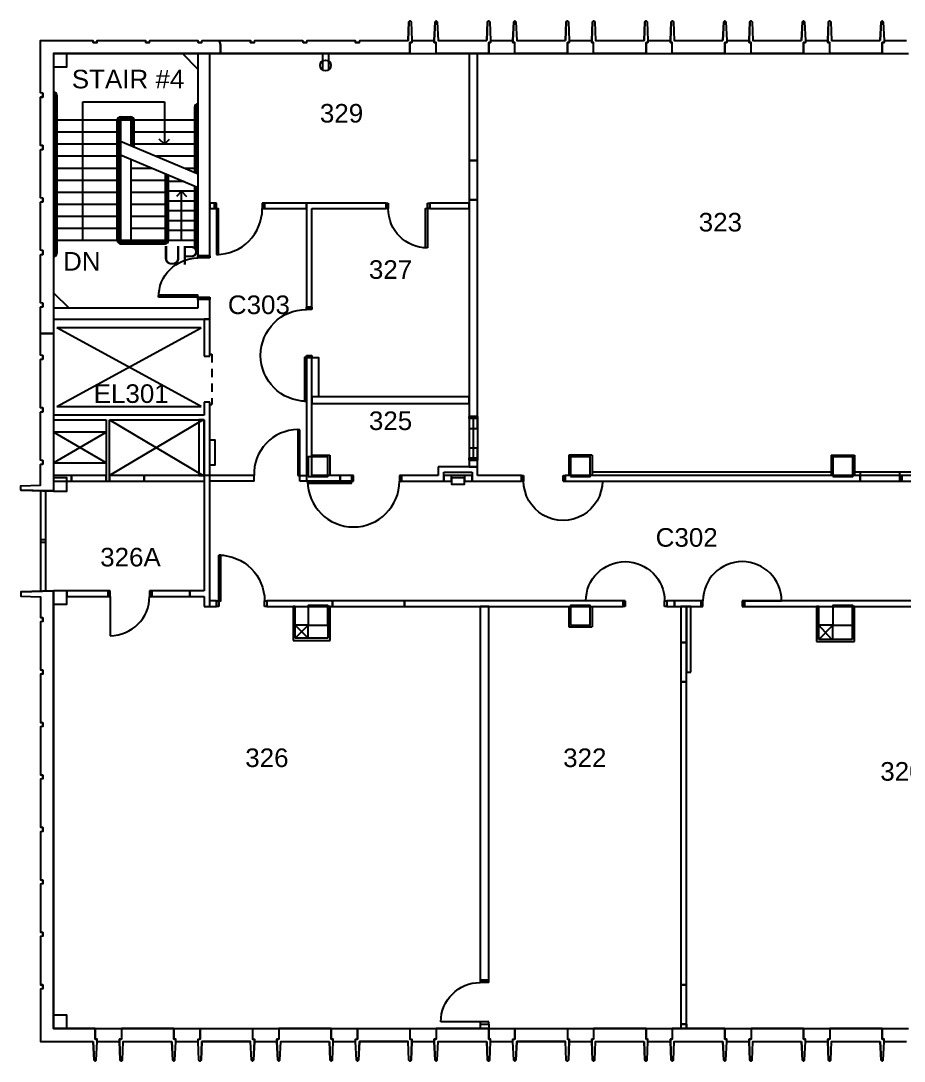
# Model space of a CAD drawing. Header units: inches. Extents: x 284 to 2008, y 299 to 1857.
# Drawn here: x 284 to 1092, y 299 to 1251 of the extents above; entities that cross this region are included whole.
import ezdxf

# ---------------------------------------------------------------- set-up
doc = ezdxf.new("R2010")
doc.units = ezdxf.units.IN
doc.header["$MEASUREMENT"] = 0
doc.linetypes.add('DASHED2', pattern=[13.44, 7.68, -5.76])
for name, color, linetype in [('A-DOOR', 4, 'Continuous'), ('A-FEC', 7, 'Continuous'), ('A-FLOR-HRAL', 4, 'Continuous'), ('A-FLOR-STRS', 4, 'Continuous'), ('A-PFLR-NOTE', 3, 'Continuous'), ('A-ROOF-OTLN', 6, 'Continuous'), ('A-WALL', 5, 'Continuous'), ('A-WDO', 7, 'Continuous'), ('S-COLS', 6, 'Continuous')]:
    doc.layers.add(name, color=color, linetype=linetype)
doc.styles.get("Standard").update_dxf_attribs({"font": 'arial.ttf'})

# ---------------------------------------------------------------- blocks, each defined once
blk = doc.blocks.new('D1 Metal_36')
at = {"color": 0, "linetype": 'ByBlock'}
for p, q in [((18, 0), (18, 36)), ((-18, 0), (-20, 0)), ((-20, 0), (-20, -5)), ((-18, -5), (-18, 0)), ((20, 0), (18, 0)), ((18, 0), (18, -5)), ((20, -5), (20, 0)), ((-20, -5), (-18, -5)), ((18, -5), (20, -5))]:
    blk.add_line(p, q, dxfattribs=at)
blk.add_arc((18, 0), 36, 90, 180, dxfattribs=at)
blk = doc.blocks.new('D1 Metal_99')
at = {"color": 0, "linetype": 'ByBlock'}
for p, q in [((18, 0), (18, 36)), ((-18, 0), (-20, 0)), ((-20, 0), (-20, -5)), ((-18, -5), (-18, 0)), ((20, 0), (18, 0)), ((18, 0), (18, -5)), ((20, -5), (20, 0)), ((-20, -5), (-18, -5)), ((18, -5), (20, -5))]:
    blk.add_line(p, q, dxfattribs=at)
blk.add_arc((18, 0), 36, 90, 180, dxfattribs=at)
blk = doc.blocks.new('D1 Metal_186')
at = {"color": 0, "linetype": 'Continuous'}
for p, q in [((-21, 0), (-23, 0)), ((-23, 0), (-23, -5)), ((-21, -5), (-21, 0)), ((23, 0), (21, 0)), ((21, 0), (21, -5)), ((21, 0), (63, 0)), ((23, -5), (23, 0)), ((-23, -5), (-21, -5)), ((21, -5), (23, -5))]:
    blk.add_line(p, q, dxfattribs=at)
blk.add_arc((21, 0), 42, 0, 180, dxfattribs=at)
blk = doc.blocks.new('D1 Metal_195')
at = {"color": 0, "linetype": 'Continuous'}
for p, q in [((-18, 0), (-20, 0)), ((-20, 0), (-20, -5)), ((-18, -5), (-18, 0)), ((20, 0), (18, 0)), ((18, 0), (18, -5)), ((18, 0), (54, 0)), ((20, -5), (20, 0)), ((-20, -5), (-18, -5)), ((18, -5), (20, -5))]:
    blk.add_line(p, q, dxfattribs=at)
blk.add_arc((18, 0), 36, 0, 180, dxfattribs=at)
blk = doc.blocks.new('W Ribbon_6')
at = {"color": 0, "linetype": 'Continuous'}
for p, q in [((-20, 0), (20, 0)), ((-18, 0), (-20, 0)), ((-20, 0), (-20, -7.75)), ((-18, -7.75), (-18, 0)), ((18, 0), (18, -7.75)), ((20, 0), (18, 0)), ((20, -7.75), (20, 0)), ((-20, -7.75), (20, -7.75)), ((-20, -7.75), (-18, -7.75)), ((18, -3.875), (-18, -3.875)), ((18, -7.75), (20, -7.75))]:
    blk.add_line(p, q, dxfattribs=at)
blk = doc.blocks.new('D1 Metal_184')
at = {"color": 0, "linetype": 'Continuous'}
for p, q in [((21, 0), (21, 42)), ((-21, 0), (-23, 0)), ((-23, 0), (-23, -5)), ((-21, -5), (-21, 0)), ((23, 0), (21, 0)), ((21, 0), (21, -5)), ((23, -5), (23, 0)), ((-23, -5), (-21, -5)), ((21, -5), (23, -5))]:
    blk.add_line(p, q, dxfattribs=at)
blk.add_arc((21, 0), 42, 90, 180, dxfattribs=at)
blk = doc.blocks.new('D1 Metal_38')
at = {"color": 0, "linetype": 'Continuous'}
for p, q in [((18, 0), (18, 36)), ((-18, 0), (-20, 0)), ((-20, 0), (-20, -5)), ((-18, -5), (-18, 0)), ((20, 0), (18, 0)), ((18, 0), (18, -5)), ((20, -5), (20, 0)), ((-20, -5), (-18, -5)), ((18, -5), (20, -5))]:
    blk.add_line(p, q, dxfattribs=at)
blk.add_arc((18, 0), 36, 90, 180, dxfattribs=at)
blk = doc.blocks.new('D1 Metal_194')
at = {"color": 0, "linetype": 'Continuous'}
for p, q in [((-18, 0), (-20, 0)), ((-20, 0), (-20, -5)), ((-18, -5), (-18, 0)), ((20, 0), (18, 0)), ((18, 0), (18, -5)), ((18, 0), (54, 0)), ((20, -5), (20, 0)), ((-20, -5), (-18, -5)), ((18, -5), (20, -5))]:
    blk.add_line(p, q, dxfattribs=at)
blk.add_arc((18, 0), 36, 0, 180, dxfattribs=at)
blk = doc.blocks.new('D1 Metal_89')
at = {"color": 0, "linetype": 'Continuous'}
for p, q in [((-21, 0), (-23, 0)), ((-23, 0), (-23, -5)), ((-21, -5), (-21, 0)), ((23, 0), (21, 0)), ((21, 0), (21, -5)), ((21, 0), (63, 0)), ((23, -5), (23, 0)), ((-23, -5), (-21, -5)), ((21, -5), (23, -5))]:
    blk.add_line(p, q, dxfattribs=at)
blk.add_arc((21, 0), 42, 0, 180, dxfattribs=at)
blk = doc.blocks.new('D1 Metal_221')
at = {"color": 0, "linetype": 'ByBlock'}
blk.add_line((18, 0), (18, 36), dxfattribs=at)
blk.add_arc((18, 0), 36, 90, 180, dxfattribs=at)
blk = doc.blocks.new('D1 Metal_109')
at = {"color": 0, "linetype": 'ByBlock'}
for p, q in [((18, 0), (18, 36)), ((-18, 0), (-20, 0)), ((-20, 0), (-20, -10.875)), ((-18, -10.875), (-18, 0)), ((20, 0), (18, 0)), ((18, 0), (18, -10.875)), ((20, -10.875), (20, 0)), ((-20, -10.875), (-18, -10.875)), ((18, -10.875), (20, -10.875))]:
    blk.add_line(p, q, dxfattribs=at)
blk.add_arc((18, 0), 36, 90, 180, dxfattribs=at)
blk = doc.blocks.new('D1 Metal_32')
at = {"color": 0, "linetype": 'Continuous'}
for p, q in [((21, 0), (21, 42)), ((-21, 0), (-23, 0)), ((-23, 0), (-23, -5)), ((-21, -5), (-21, 0)), ((23, 0), (21, 0)), ((21, 0), (21, -5)), ((23, -5), (23, 0)), ((-23, -5), (-21, -5)), ((21, -5), (23, -5))]:
    blk.add_line(p, q, dxfattribs=at)
blk.add_arc((21, 0), 42, 90, 180, dxfattribs=at)
blk = doc.blocks.new('D1 Metal_86')
at = {"color": 0, "linetype": 'ByBlock'}
for p, q in [((-18, 0), (-20, 0)), ((-20, 0), (-20, -5)), ((-18, -5), (-18, 0)), ((20, 0), (18, 0)), ((18, 0), (18, -5)), ((18, 0), (54, 0)), ((20, -5), (20, 0)), ((-20, -5), (-18, -5)), ((18, -5), (20, -5))]:
    blk.add_line(p, q, dxfattribs=at)
blk.add_arc((18, 0), 36, 0, 180, dxfattribs=at)

msp = doc.modelspace()

# ---------------------------------------------------------------- linework, layer by layer
for p, q in [((559.93, 1205.59), (559.93, 1220.78)), ((565.28, 1205.95), (565.28, 1220.78))]:
    msp.add_line(p, q)
at = {"color": 7, "linetype": 'Continuous'}
for p, q in [((448.58, 897.78), (316.59, 969.78)), ((316.59, 897.78), (448.58, 969.78)), ((448.58, 969.78), (316.59, 969.78)), ((316.59, 897.78), (448.58, 897.78))]:
    msp.add_line(p, q, dxfattribs=at)
msp.add_lwpolyline([(456.46, 867.21), (461.12, 867.21), (461.12, 844.21), (456.46, 844.21)], close=True)
msp.add_circle((562.32, 1209.94), 4.97)
at = {"layer": 'A-DOOR', "linetype": 'Continuous'}
for p, q in [((456.46, 1035.78), (445.59, 1035.78)), ((462.59, 719.9), (462.59, 714.9)), ((905.59, 719.9), (905.59, 714.9))]:
    msp.add_line(p, q, dxfattribs=at)
at = {"layer": 'A-DOOR'}
for p, q in [((538.96, 876.65), (536.96, 876.65)), ((536.96, 876.65), (536.96, 834.65)), ((538.96, 834.65), (538.96, 876.65)), ((536.96, 834.65), (538.96, 834.65))]:
    msp.add_line(p, q, dxfattribs=at)
at = {"layer": 'A-DOOR', "linetype": 'Continuous'}
for points in [[(462.46, 1036.9), (464.46, 1036.9), (464.46, 1078.86), (462.46, 1078.9)], [(655.71, 1042.9), (653.71, 1042.9), (653.71, 1078.9), (655.71, 1078.9)], [(445.53, 997.78), (445.53, 999.78), (409.59, 999.78), (409.59, 997.78)], [(544.96, 942.65), (542.96, 942.65), (542.96, 902.65), (544.96, 902.65)], [(545.96, 829.65), (545.96, 827.65), (585.96, 827.65), (585.96, 829.65)], [(464.59, 719.9), (466.59, 719.9), (466.59, 761.86), (464.59, 761.9)]]:
    msp.add_lwpolyline(points, dxfattribs=at)
at = {"layer": 'A-DOOR'}
msp.add_arc((537.3, 836.29), 40.37, 90.4713, 182.32306, dxfattribs=at)
at = {"layer": 'A-FEC', "linetype": 'Continuous'}
msp.add_lwpolyline([(677.46, 832.65), (677.46, 826.65), (689.46, 826.65), (689.46, 832.65)], close=True, dxfattribs=at)
at = {"layer": 'A-FLOR-HRAL', "linetype": 'Continuous'}
for p, q in [((315.1, 1182.78), (315.1, 1037.78)), ((316.6, 1182.78), (316.6, 1037.78)), ((442.58, 1171.78), (442.58, 1112.25)), ((444.08, 1171.78), (444.08, 1111.63)), ((374.84, 1162.78), (384.34, 1162.78)), ((371.84, 1049.78), (371.84, 1159.78)), ((373.34, 1049.78), (373.34, 1159.78)), ((384.34, 1161.28), (374.84, 1161.28)), ((385.84, 1135.92), (385.84, 1159.78)), ((387.34, 1135.29), (387.34, 1159.78)), ((417.09, 1049.78), (417.09, 1110.4)), ((418.59, 1049.78), (418.59, 1109.77)), ((442.58, 1099.76), (442.58, 1043.78)), ((444.08, 1099.14), (444.08, 1043.8)), ((415.59, 1048.28), (374.93, 1048.28)), ((374.93, 1046.78), (415.59, 1046.78))]:
    msp.add_line(p, q, dxfattribs=at)
for centre, radius, start, end in [((313.59, 1182.78), 3, 360, 90), ((313.59, 1182.78), 1.5, 360, 90), ((445.59, 1171.78), 3, 90, 180), ((445.59, 1171.78), 1.5, 90, 180), ((374.84, 1159.78), 3, 90, 180), ((384.34, 1159.78), 3, 360, 90), ((374.84, 1159.78), 1.5, 90, 180), ((384.34, 1159.78), 1.5, 360, 90), ((374.93, 1049.78), 3, 180, 270), ((374.93, 1049.78), 1.5, 180, 270), ((415.59, 1049.78), 3, 270, 360), ((415.59, 1049.78), 1.5, 270, 360), ((313.6, 1037.78), 3, 270, 360), ((313.6, 1037.78), 1.5, 270, 360), ((445.58, 1043.78), 3, 180, 270), ((445.58, 1043.78), 1.5, 180, 270)]:
    msp.add_arc(centre, radius, start, end, dxfattribs=at)
at = {"layer": 'A-FLOR-STRS', "linetype": 'Continuous'}
for p, q in [((445.59, 1159.78), (313.59, 1159.78)), ((315.1, 1159.78), (313.59, 1159.78)), ((371.84, 1159.78), (316.6, 1159.78)), ((374.84, 1159.78), (374.84, 1049.78)), ((384.34, 1159.78), (384.34, 1136.55)), ((442.58, 1159.78), (387.34, 1159.78)), ((315.1, 1148.78), (313.59, 1148.78)), ((371.84, 1148.78), (316.6, 1148.78)), ((374.84, 1148.78), (373.34, 1148.78)), ((385.84, 1148.78), (384.34, 1148.78)), ((442.58, 1148.78), (387.34, 1148.78)), ((315.1, 1137.78), (313.59, 1137.78)), ((371.84, 1137.78), (316.6, 1137.78)), ((374.84, 1137.78), (373.34, 1137.78)), ((374.84, 1140.51), (445.93, 1110.85)), ((385.84, 1137.78), (384.34, 1137.78)), ((442.58, 1137.78), (387.34, 1137.78)), ((315.1, 1126.78), (313.59, 1126.78)), ((371.84, 1126.78), (316.6, 1126.78)), ((374.84, 1126.78), (373.34, 1126.78)), ((374.84, 1128.02), (445.93, 1098.37)), ((384.34, 1124.06), (384.34, 1049.78)), ((442.58, 1126.78), (407.75, 1126.78)), ((315.1, 1115.78), (313.59, 1115.78)), ((371.84, 1115.78), (316.6, 1115.78)), ((374.84, 1115.78), (373.34, 1115.78)), ((404.19, 1115.78), (384.34, 1115.78)), ((442.58, 1115.78), (434.12, 1115.78)), ((315.1, 1104.78), (313.59, 1104.78)), ((371.84, 1104.78), (316.6, 1104.78)), ((374.84, 1104.78), (373.34, 1104.78)), ((415.59, 1104.78), (384.34, 1104.78)), ((415.59, 1111.02), (415.59, 1049.78)), ((417.09, 1103.78), (415.59, 1103.78)), ((432.96, 1103.78), (418.59, 1103.78)), ((315.1, 1093.78), (313.59, 1093.78)), ((371.84, 1093.78), (316.6, 1093.78)), ((374.84, 1093.78), (373.34, 1093.78)), ((415.59, 1093.78), (384.34, 1093.78)), ((417.09, 1094.78), (415.59, 1094.78)), ((417.09, 1085.78), (415.59, 1085.78)), ((442.58, 1094.78), (418.59, 1094.78)), ((442.58, 1085.78), (418.59, 1085.78)), ((315.1, 1082.78), (313.59, 1082.78)), ((371.84, 1082.78), (316.6, 1082.78)), ((374.84, 1082.78), (373.34, 1082.78)), ((415.59, 1082.78), (384.34, 1082.78)), ((417.09, 1076.78), (415.59, 1076.78)), ((442.58, 1076.78), (418.59, 1076.78)), ((315.1, 1071.78), (313.59, 1071.78)), ((371.84, 1071.78), (316.6, 1071.78)), ((374.84, 1071.78), (373.34, 1071.78)), ((415.59, 1071.78), (384.34, 1071.78)), ((417.09, 1067.78), (415.59, 1067.78)), ((442.58, 1067.78), (418.59, 1067.78)), ((315.1, 1060.78), (313.59, 1060.78)), ((371.84, 1060.78), (316.6, 1060.78)), ((374.84, 1060.78), (373.34, 1060.78)), ((415.59, 1060.78), (384.34, 1060.78)), ((417.09, 1058.78), (415.59, 1058.78)), ((442.58, 1058.78), (418.59, 1058.78)), ((445.59, 1049.78), (313.59, 1049.78)), ((315.1, 1049.78), (313.59, 1049.78)), ((371.93, 1049.78), (316.6, 1049.78)), ((442.58, 1049.78), (418.59, 1049.78))]:
    msp.add_line(p, q, dxfattribs=at)
at = {"layer": 'A-PFLR-NOTE'}
for p, q in [((340.47, 1049.78), (340.47, 1176.61)), ((340.47, 1176.61), (414.96, 1176.61)), ((414.96, 1176.61), (414.96, 1137.78)), ((414.96, 1137.78), (410.29, 1142.44)), ((414.96, 1137.78), (419.63, 1142.44)), ((430.59, 1094.78), (425.92, 1090.11)), ((430.59, 1049.78), (430.59, 1094.78)), ((430.59, 1094.78), (435.25, 1090.11))]:
    msp.add_line(p, q, dxfattribs=at)
at = {"layer": 'A-ROOF-OTLN', "linetype": 'DASHED2'}
for p, q in [((456.46, 945.78), (458.46, 945.78)), ((458.46, 945.78), (458.46, 899.78)), ((456.46, 899.78), (458.46, 899.78))]:
    msp.add_line(p, q, dxfattribs=at)
at = {"layer": 'A-WALL', "linetype": 'Continuous'}
for p, q in [((638.59, 1249.78), (637.84, 1232.78)), ((639.59, 1250.78), (638.59, 1249.78)), ((639.59, 1250.78), (640.59, 1249.78)), ((640.59, 1249.78), (641.34, 1232.78)), ((662.59, 1249.78), (661.84, 1232.78)), ((663.59, 1250.78), (662.59, 1249.78)), ((663.59, 1250.78), (664.59, 1249.78)), ((664.59, 1249.78), (665.34, 1232.78)), ((710.59, 1249.78), (709.84, 1232.78)), ((711.59, 1250.78), (710.59, 1249.78)), ((711.59, 1250.78), (712.59, 1249.78)), ((712.59, 1249.78), (713.34, 1232.78)), ((734.59, 1249.78), (733.84, 1232.78)), ((735.59, 1250.78), (734.59, 1249.78)), ((735.59, 1250.78), (736.59, 1249.78)), ((736.59, 1249.78), (737.34, 1232.78)), ((782.59, 1249.78), (781.84, 1232.78)), ((783.59, 1250.78), (782.59, 1249.78)), ((783.59, 1250.78), (784.59, 1249.78)), ((784.59, 1249.78), (785.34, 1232.78)), ((806.59, 1249.78), (805.84, 1232.78)), ((807.59, 1250.78), (806.59, 1249.78)), ((807.59, 1250.78), (808.59, 1249.78)), ((808.59, 1249.78), (809.34, 1232.78)), ((854.59, 1249.78), (853.84, 1232.78)), ((855.59, 1250.78), (854.59, 1249.78)), ((855.59, 1250.78), (856.59, 1249.78)), ((856.59, 1249.78), (857.34, 1232.78)), ((878.59, 1249.78), (877.84, 1232.78)), ((879.59, 1250.78), (878.59, 1249.78)), ((879.59, 1250.78), (880.59, 1249.78)), ((880.59, 1249.78), (881.34, 1232.78)), ((926.59, 1249.78), (925.84, 1232.78)), ((927.59, 1250.78), (926.59, 1249.78)), ((927.59, 1250.78), (928.59, 1249.78)), ((928.59, 1249.78), (929.34, 1232.78)), ((950.59, 1249.78), (949.84, 1232.78)), ((951.59, 1250.78), (950.59, 1249.78)), ((951.59, 1250.78), (952.59, 1249.78)), ((952.59, 1249.78), (953.34, 1232.78)), ((998.59, 1249.78), (997.84, 1232.78)), ((999.59, 1250.78), (998.59, 1249.78)), ((999.59, 1250.78), (1000.59, 1249.78)), ((1000.59, 1249.78), (1001.34, 1232.78)), ((1022.59, 1249.78), (1021.84, 1232.78)), ((1023.59, 1250.78), (1022.59, 1249.78)), ((1023.59, 1250.78), (1024.59, 1249.78)), ((1024.59, 1249.78), (1025.34, 1232.78)), ((1070.59, 1249.78), (1069.84, 1232.78)), ((1071.59, 1250.78), (1070.59, 1249.78)), ((1071.59, 1250.78), (1072.59, 1249.78)), ((1072.59, 1249.78), (1073.34, 1232.78)), ((301.59, 1232.78), (349.59, 1232.78)), ((301.59, 1184.78), (301.59, 1232.78)), ((349.84, 1230.78), (349.59, 1232.78)), ((353.34, 1230.78), (349.84, 1230.78)), ((353.34, 1230.78), (353.59, 1232.78)), ((353.59, 1232.78), (397.59, 1232.78)), ((397.84, 1230.78), (397.59, 1232.78)), ((401.34, 1230.78), (397.84, 1230.78)), ((401.34, 1230.78), (401.59, 1232.78)), ((401.59, 1232.78), (445.59, 1232.78)), ((445.84, 1230.78), (445.59, 1232.78)), ((449.34, 1230.78), (445.84, 1230.78)), ((449.34, 1230.78), (449.59, 1232.78)), ((449.59, 1232.78), (493.59, 1232.78)), ((493.84, 1230.78), (493.59, 1232.78)), ((497.34, 1230.78), (493.84, 1230.78)), ((497.34, 1230.78), (497.59, 1232.78)), ((497.59, 1232.78), (541.59, 1232.78)), ((541.84, 1230.78), (541.59, 1232.78)), ((545.34, 1230.78), (541.84, 1230.78)), ((545.34, 1230.78), (545.59, 1232.78)), ((545.59, 1232.78), (589.59, 1232.78)), ((589.84, 1230.78), (589.59, 1232.78)), ((593.34, 1230.78), (589.84, 1230.78)), ((593.34, 1230.78), (593.59, 1232.78)), ((593.34, 1232.78), (637.84, 1232.78)), ((639.59, 1230.78), (641.34, 1230.78)), ((639.59, 1220.78), (639.59, 1230.78)), ((641.34, 1232.78), (641.34, 1230.78)), ((641.34, 1232.78), (661.84, 1232.78)), ((661.84, 1232.78), (661.84, 1230.78)), ((661.84, 1230.78), (663.59, 1230.78)), ((663.59, 1220.78), (663.59, 1230.78)), ((665.34, 1232.78), (709.84, 1232.78)), ((711.59, 1230.78), (713.34, 1230.78)), ((711.59, 1220.78), (711.59, 1230.78)), ((713.34, 1232.78), (713.34, 1230.78)), ((713.34, 1232.78), (733.84, 1232.78)), ((733.84, 1232.78), (733.84, 1230.78)), ((733.84, 1230.78), (735.59, 1230.78)), ((735.59, 1220.78), (735.59, 1230.78)), ((737.34, 1232.78), (781.84, 1232.78)), ((783.59, 1230.78), (785.34, 1230.78)), ((783.59, 1220.78), (783.59, 1230.78)), ((785.34, 1232.78), (785.34, 1230.78)), ((785.34, 1232.78), (805.84, 1232.78)), ((805.84, 1232.78), (805.84, 1230.78)), ((805.84, 1230.78), (807.59, 1230.78)), ((807.59, 1220.78), (807.59, 1230.78)), ((809.34, 1232.78), (853.84, 1232.78)), ((855.59, 1230.78), (857.34, 1230.78)), ((855.59, 1220.78), (855.59, 1230.78)), ((857.34, 1232.78), (857.34, 1230.78)), ((857.34, 1232.78), (877.84, 1232.78)), ((877.84, 1232.78), (877.84, 1230.78)), ((877.84, 1230.78), (879.59, 1230.78)), ((879.59, 1220.78), (879.59, 1230.78)), ((881.34, 1232.78), (925.84, 1232.78)), ((927.59, 1230.78), (929.34, 1230.78)), ((927.59, 1220.78), (927.59, 1230.78)), ((929.34, 1232.78), (929.34, 1230.78)), ((929.34, 1232.78), (949.84, 1232.78)), ((949.84, 1232.78), (949.84, 1230.78)), ((949.84, 1230.78), (951.59, 1230.78)), ((951.59, 1220.78), (951.59, 1230.78)), ((953.34, 1232.78), (997.84, 1232.78)), ((999.59, 1230.78), (1001.34, 1230.78)), ((999.59, 1220.78), (999.59, 1230.78)), ((1001.34, 1232.78), (1001.34, 1230.78)), ((1001.34, 1232.78), (1021.84, 1232.78)), ((1021.84, 1232.78), (1021.84, 1230.78)), ((1021.84, 1230.78), (1023.59, 1230.78)), ((1023.59, 1220.78), (1023.59, 1230.78)), ((1025.34, 1232.78), (1069.84, 1232.78)), ((1071.59, 1230.78), (1073.34, 1230.78)), ((1071.59, 1220.78), (1071.59, 1230.78)), ((1073.34, 1232.78), (1073.34, 1230.78)), ((1073.34, 1232.78), (1093.84, 1232.78)), ((313.59, 1220.78), (313.59, 987.78)), ((313.59, 1220.78), (639.59, 1220.78)), ((445.59, 1206.64), (431.45, 1220.78)), ((445.59, 1206.64), (431.45, 1220.78)), ((456.46, 1220.78), (445.59, 1220.78)), ((445.59, 1220.78), (445.59, 1035.78)), ((456.46, 1035.78), (456.46, 1220.78)), ((639.59, 1220.78), (663.59, 1220.78)), ((663.59, 1220.78), (711.59, 1220.78)), ((701.46, 1220.78), (693.71, 1220.78)), ((693.71, 1220.78), (693.71, 1122.9)), ((701.46, 1122.9), (701.46, 1220.78)), ((711.59, 1220.78), (735.59, 1220.78)), ((735.59, 1220.78), (783.59, 1220.78)), ((783.59, 1220.78), (807.59, 1220.78)), ((807.59, 1220.78), (855.59, 1220.78)), ((855.59, 1220.78), (879.59, 1220.78)), ((879.59, 1220.78), (927.59, 1220.78)), ((927.59, 1220.78), (951.59, 1220.78)), ((951.59, 1220.78), (999.59, 1220.78)), ((999.59, 1220.78), (1023.59, 1220.78)), ((1023.59, 1220.78), (1071.59, 1220.78)), ((1071.59, 1220.78), (1095.59, 1220.78)), ((303.59, 1184.53), (301.59, 1184.78)), ((303.59, 1181.03), (301.59, 1180.78)), ((301.59, 1136.78), (301.59, 1180.78)), ((303.59, 1184.53), (303.59, 1181.03)), ((303.59, 1136.53), (301.59, 1136.78)), ((303.59, 1133.03), (301.59, 1132.78)), ((303.59, 1136.53), (303.59, 1133.03)), ((301.59, 1088.78), (301.59, 1132.78)), ((701.46, 1122.9), (693.71, 1122.9)), ((693.71, 1122.9), (693.71, 1086.9)), ((693.71, 1122.9), (701.46, 1122.9)), ((701.46, 1086.9), (701.46, 1122.9)), ((303.59, 1088.53), (301.59, 1088.78)), ((303.59, 1088.53), (303.59, 1085.03)), ((693.71, 1086.9), (701.46, 1086.9)), ((701.46, 1086.9), (693.71, 1086.9)), ((693.71, 1086.9), (693.71, 888.78)), ((701.46, 888.78), (701.46, 1086.9)), ((303.59, 1085.03), (301.59, 1084.78)), ((301.59, 1040.78), (301.59, 1084.78)), ((460.46, 1083.9), (456.46, 1083.9)), ((456.46, 1083.9), (456.46, 1078.9)), ((456.46, 1078.9), (460.46, 1078.9)), ((460.46, 1083.9), (460.46, 1078.9)), ((506.46, 1083.9), (506.46, 1078.9)), ((544.96, 1083.9), (506.46, 1083.9)), ((506.46, 1078.9), (544.96, 1078.9)), ((544.96, 1078.9), (544.96, 1083.9)), ((617.71, 1083.9), (544.96, 1083.9)), ((544.96, 1083.9), (544.96, 988.65)), ((549.96, 1078.9), (617.71, 1078.9)), ((549.96, 988.65), (549.96, 1078.9)), ((617.71, 1083.9), (617.71, 1078.9)), ((617.71, 1078.9), (617.71, 1083.9)), ((657.71, 1078.9), (657.71, 1083.9)), ((693.71, 1083.9), (657.71, 1083.9)), ((657.71, 1083.9), (657.71, 1078.9)), ((657.71, 1078.9), (693.71, 1078.9)), ((693.71, 1078.9), (693.71, 1083.9)), ((303.59, 1040.53), (301.59, 1040.78)), ((303.59, 1040.53), (303.59, 1037.03)), ((303.59, 1037.03), (301.59, 1036.78)), ((301.59, 992.78), (301.59, 1036.78)), ((456.46, 1035.78), (445.59, 1035.78)), ((313.59, 1001.92), (327.73, 987.78)), ((303.59, 992.53), (301.59, 992.78)), ((303.59, 992.53), (303.59, 989.03)), ((456.46, 995.78), (445.59, 995.78)), ((445.59, 995.78), (445.59, 987.78)), ((456.46, 977.78), (456.46, 995.78)), ((303.59, 989.03), (301.59, 988.78)), ((301.59, 944.78), (301.59, 988.78)), ((445.59, 987.78), (313.59, 987.78)), ((313.59, 987.78), (313.59, 977.78)), ((549.96, 988.65), (544.96, 988.65)), ((544.96, 988.65), (549.96, 988.65)), ((313.59, 977.78), (313.59, 820.44)), ((313.59, 977.78), (456.46, 977.78)), ((451.46, 977.78), (451.46, 943.78)), ((456.46, 977.78), (451.46, 977.78)), ((456.46, 943.78), (456.46, 977.78)), ((303.59, 944.53), (301.59, 944.78)), ((303.59, 944.53), (303.59, 941.03)), ((451.46, 943.78), (456.46, 943.78)), ((544.96, 942.65), (549.96, 942.65)), ((544.96, 942.65), (544.96, 834.65)), ((549.96, 942.65), (544.96, 942.65)), ((549.96, 834.65), (549.96, 942.65)), ((303.59, 941.03), (301.59, 940.78)), ((301.59, 896.78), (301.59, 940.78)), ((693.71, 906.65), (549.96, 906.65)), ((549.96, 906.65), (549.96, 900.65)), ((693.71, 906.65), (549.96, 906.65)), ((549.96, 906.65), (549.96, 900.65)), ((693.71, 900.65), (693.71, 906.65)), ((693.71, 900.65), (693.71, 906.65)), ((303.59, 896.53), (301.59, 896.78)), ((303.59, 896.53), (303.59, 893.03)), ((451.46, 901.78), (451.46, 889.78)), ((456.46, 901.78), (451.46, 901.78)), ((456.46, 729.11), (456.46, 901.78)), ((549.96, 900.65), (693.71, 900.65)), ((549.96, 900.65), (693.71, 900.65)), ((303.59, 893.03), (301.59, 892.78)), ((301.59, 848.78), (301.59, 892.78)), ((451.46, 889.78), (313.59, 889.78)), ((313.59, 889.78), (313.59, 885.78)), ((313.59, 885.78), (361.59, 885.78)), ((361.59, 885.78), (361.59, 829.65)), ((364.59, 885.78), (450.34, 834.65)), ((450.34, 885.78), (364.59, 834.65)), ((364.59, 885.78), (451.46, 885.78)), ((364.59, 829.65), (364.59, 885.78)), ((446.46, 885.78), (446.46, 834.65)), ((451.46, 885.78), (446.46, 885.78)), ((451.46, 834.65), (451.46, 885.78)), ((451.46, 885.78), (451.46, 834.65)), ((701.46, 888.78), (693.71, 888.78)), ((693.71, 888.78), (701.46, 888.78)), ((361.59, 846.22), (313.59, 874.22)), ((313.59, 846.22), (361.59, 874.22)), ((361.59, 874.22), (313.59, 874.22)), ((303.59, 848.53), (301.59, 848.78)), ((303.59, 848.53), (303.59, 845.03)), ((549.96, 853.4), (566.21, 853.4)), ((566.21, 853.4), (566.21, 834.65)), ((693.71, 848.78), (701.46, 848.78)), ((701.46, 848.78), (693.71, 848.78)), ((693.71, 848.78), (693.71, 842.78)), ((701.46, 842.78), (701.46, 848.78)), ((784.96, 853.4), (784.96, 834.65)), ((806.21, 853.4), (784.96, 853.4)), ((806.21, 853.4), (806.21, 834.65)), ((1024.96, 853.4), (1024.96, 834.65)), ((1024.96, 853.4), (1046.21, 853.4)), ((1046.21, 853.4), (1046.21, 834.65)), ((303.59, 845.03), (301.59, 844.78)), ((301.59, 825.78), (301.59, 844.78)), ((313.59, 846.22), (361.59, 846.22)), ((665.46, 842.78), (665.46, 834.65)), ((701.46, 842.78), (665.46, 842.78)), ((670.46, 829.65), (670.46, 837.78)), ((670.46, 837.78), (696.46, 837.78)), ((693.71, 842.78), (701.46, 842.78)), ((696.46, 837.78), (696.46, 829.65)), ((701.46, 834.65), (701.46, 842.78)), ((329.84, 834.65), (313.59, 834.65)), ((313.59, 834.65), (313.59, 829.65)), ((313.59, 829.65), (329.84, 829.65)), ((361.59, 834.65), (329.84, 834.65)), ((329.84, 834.65), (329.84, 829.65)), ((329.84, 829.65), (329.84, 834.65)), ((329.84, 829.65), (361.59, 829.65)), ((361.59, 829.65), (361.59, 834.65)), ((361.59, 829.65), (364.59, 829.65)), ((396.34, 834.65), (364.59, 834.65)), ((364.59, 834.65), (364.59, 829.65)), ((364.59, 829.65), (396.34, 829.65)), ((451.46, 834.65), (396.34, 834.65)), ((396.34, 834.65), (396.34, 829.65)), ((396.34, 829.65), (396.34, 834.65)), ((396.34, 829.65), (451.46, 829.65)), ((446.46, 834.65), (451.46, 834.65)), ((456.46, 834.65), (451.46, 834.65)), ((451.46, 834.65), (451.46, 729.11)), ((451.46, 829.65), (451.46, 729.11)), ((456.46, 719.9), (456.46, 834.65)), ((496.96, 829.65), (496.96, 834.65)), ((538.96, 829.65), (538.96, 834.65)), ((538.96, 834.65), (544.96, 834.65)), ((544.96, 829.65), (538.96, 829.65)), ((544.96, 834.65), (544.96, 829.65)), ((544.96, 829.65), (575.59, 829.65)), ((575.59, 834.65), (549.96, 834.65)), ((585.96, 834.65), (575.59, 834.65)), ((575.59, 834.65), (575.59, 829.65)), ((575.59, 829.65), (575.59, 834.65)), ((575.59, 829.65), (585.96, 829.65)), ((585.96, 834.65), (585.96, 829.65)), ((631.96, 829.65), (631.96, 834.65)), ((665.46, 834.65), (631.96, 834.65)), ((631.96, 834.65), (631.96, 829.65)), ((631.96, 829.65), (670.46, 829.65)), ((677.46, 834.65), (670.46, 834.65)), ((670.46, 834.65), (670.46, 829.65)), ((670.46, 829.65), (677.46, 829.65)), ((689.46, 834.65), (677.46, 834.65)), ((677.46, 829.65), (677.46, 834.65)), ((696.46, 834.65), (689.46, 834.65)), ((689.46, 834.65), (689.46, 829.65)), ((689.46, 829.65), (696.46, 829.65)), ((696.46, 829.65), (696.46, 834.65)), ((696.46, 829.65), (741.59, 829.65)), ((741.59, 834.65), (701.46, 834.65)), ((741.59, 834.65), (741.59, 829.65)), ((741.59, 829.65), (741.59, 834.65)), ((781.59, 829.65), (781.59, 834.65)), ((1051.59, 834.65), (781.59, 834.65)), ((1051.59, 834.65), (781.59, 834.65)), ((781.59, 829.65), (1051.59, 829.65)), ((781.59, 829.65), (1051.59, 829.65)), ((1024.96, 837.65), (806.21, 837.65)), ((1051.59, 837.65), (1051.59, 829.65)), ((1089.59, 834.65), (1051.59, 834.65)), ((1051.59, 834.65), (1051.59, 829.65)), ((1051.59, 829.65), (1051.59, 834.65)), ((1051.59, 829.65), (1051.59, 834.65)), ((1051.59, 829.65), (1089.59, 829.65)), ((1087.59, 829.65), (1087.59, 837.65)), ((1089.59, 829.65), (1089.59, 834.65)), ((1148.59, 834.65), (1089.59, 834.65)), ((1089.59, 834.65), (1089.59, 829.65)), ((1089.59, 829.65), (1148.59, 829.65)), ((283.59, 825.28), (301.59, 825.78)), ((283.59, 821.28), (283.59, 825.28)), ((283.59, 821.28), (313.59, 820.44)), ((301.59, 820.78), (301.59, 728.78)), ((306.59, 728.92), (306.59, 820.64)), ((306.59, 775.78), (301.59, 775.78)), ((301.59, 773.78), (306.59, 773.78)), ((283.59, 728.28), (313.59, 729.11)), ((283.59, 728.28), (283.59, 724.28)), ((283.59, 724.28), (301.59, 723.78)), ((301.59, 723.78), (301.59, 704.78)), ((313.59, 724.11), (313.59, 328.78)), ((363.3, 729.11), (325.59, 729.11)), ((325.59, 729.11), (325.59, 724.11)), ((325.59, 724.11), (363.3, 724.11)), ((363.3, 729.11), (363.3, 724.11)), ((403.3, 729.11), (403.3, 724.11)), ((438.24, 729.11), (403.3, 729.11)), ((403.3, 724.11), (438.24, 724.11)), ((438.24, 724.11), (438.24, 729.11)), ((451.46, 729.11), (438.24, 729.11)), ((438.24, 729.11), (438.24, 724.11)), ((451.46, 729.11), (438.24, 729.11)), ((438.24, 729.11), (438.24, 724.11)), ((438.24, 724.11), (451.46, 724.11)), ((438.24, 724.11), (451.46, 724.11)), ((451.46, 724.11), (451.46, 714.9)), ((451.46, 724.11), (451.46, 714.9)), ((456.46, 714.9), (456.46, 724.11)), ((451.46, 714.9), (456.46, 714.9)), ((451.46, 714.9), (462.59, 714.9)), ((462.59, 719.9), (456.46, 719.9)), ((462.59, 714.9), (462.59, 719.9)), ((568.59, 719.9), (508.59, 719.9)), ((508.59, 719.9), (508.59, 714.9)), ((508.59, 714.9), (568.59, 714.9)), ((534.59, 714.9), (532.59, 714.9)), ((532.59, 714.9), (532.59, 683.78)), ((534.59, 685.78), (534.59, 714.9)), ((564.59, 714.9), (564.59, 685.78)), ((566.59, 714.9), (564.59, 714.9)), ((566.59, 683.78), (566.59, 714.9)), ((634.59, 719.9), (568.59, 719.9)), ((568.59, 719.9), (568.59, 714.9)), ((568.59, 714.9), (568.59, 719.9)), ((568.59, 714.9), (634.59, 714.9)), ((634.59, 714.9), (634.59, 719.9)), ((834.53, 719.9), (634.59, 719.9)), ((634.59, 719.9), (634.59, 714.9)), ((634.59, 714.9), (834.53, 714.9)), ((711.59, 714.9), (703.84, 714.9)), ((703.84, 714.9), (703.84, 372.79)), ((711.59, 372.79), (711.59, 714.9)), ((784.96, 714.9), (784.96, 696.15)), ((806.21, 714.9), (806.21, 696.15)), ((834.53, 719.9), (834.53, 714.9)), ((834.53, 714.9), (834.53, 719.9)), ((874.53, 719.9), (874.53, 714.9)), ((881.59, 719.9), (874.53, 719.9)), ((874.53, 714.9), (881.59, 714.9)), ((881.59, 714.9), (881.59, 719.9)), ((905.59, 719.9), (881.59, 719.9)), ((881.59, 719.9), (881.59, 714.9)), ((881.59, 714.9), (905.59, 714.9)), ((887.46, 714.9), (887.46, 681.78)), ((892.46, 714.9), (887.46, 714.9)), ((892.46, 681.78), (892.46, 714.9)), ((892.46, 714.9), (892.46, 654.78)), ((896.46, 714.9), (892.46, 714.9)), ((896.46, 654.78), (896.46, 714.9)), ((905.59, 719.9), (905.59, 714.9)), ((945.59, 719.9), (945.59, 714.9)), ((1289.59, 719.9), (945.59, 719.9)), ((945.59, 714.9), (1289.59, 714.9)), ((1013.59, 714.9), (1011.59, 714.9)), ((1011.59, 714.9), (1011.59, 682.78)), ((1013.59, 684.78), (1013.59, 714.9)), ((1044.21, 714.9), (1044.21, 684.78)), ((1046.21, 714.9), (1044.21, 714.9)), ((1046.21, 682.78), (1046.21, 714.9)), ((303.59, 704.53), (301.59, 704.78)), ((303.59, 701.03), (303.59, 704.53)), ((303.59, 701.03), (301.59, 700.78)), ((301.59, 700.78), (301.59, 656.78)), ((546.59, 697.78), (534.59, 697.78)), ((534.59, 685.78), (546.59, 697.78)), ((546.59, 685.78), (534.59, 697.78)), ((546.59, 685.78), (546.59, 697.78)), ((784.96, 696.15), (806.21, 696.15)), ((1025.59, 684.78), (1013.59, 697.86)), ((1026.59, 697.78), (1013.59, 697.78)), ((1013.59, 684.78), (1026.59, 697.78)), ((1026.59, 684.78), (1026.59, 697.78)), ((564.59, 685.78), (534.59, 685.78)), ((532.59, 683.78), (566.59, 683.78)), ((892.46, 681.78), (887.46, 681.78)), ((887.46, 681.78), (887.46, 645.78)), ((887.46, 681.78), (892.46, 681.78)), ((892.46, 645.78), (892.46, 681.78)), ((1011.59, 682.78), (1046.21, 682.78)), ((1044.21, 684.78), (1013.59, 684.78)), ((303.59, 656.53), (301.59, 656.78)), ((303.59, 653.03), (301.59, 652.78)), ((301.59, 652.78), (301.59, 608.78)), ((303.59, 653.03), (303.59, 656.53)), ((892.46, 654.78), (896.46, 654.78)), ((887.46, 645.78), (892.46, 645.78)), ((887.46, 645.78), (887.46, 368.78)), ((892.46, 645.78), (887.46, 645.78)), ((892.46, 368.78), (892.46, 645.78)), ((303.59, 608.53), (301.59, 608.78)), ((303.59, 605.03), (301.59, 604.78)), ((301.59, 604.78), (301.59, 560.78)), ((303.59, 605.03), (303.59, 608.53)), ((303.59, 560.53), (301.59, 560.78)), ((303.59, 557.03), (301.59, 556.78)), ((301.59, 556.78), (301.59, 512.78)), ((303.59, 557.03), (303.59, 560.53)), ((303.59, 512.53), (301.59, 512.78)), ((303.59, 509.03), (301.59, 508.78)), ((301.59, 508.78), (301.59, 464.78)), ((303.59, 509.03), (303.59, 512.53)), ((303.59, 464.53), (301.59, 464.78)), ((303.59, 461.03), (301.59, 460.78)), ((301.59, 460.78), (301.59, 416.78)), ((303.59, 461.03), (303.59, 464.53)), ((303.59, 416.53), (301.59, 416.78)), ((303.59, 413.03), (301.59, 412.78)), ((301.59, 412.78), (301.59, 368.78)), ((303.59, 413.03), (303.59, 416.53)), ((703.84, 372.79), (711.59, 372.79)), ((703.84, 372.78), (703.84, 370.78)), ((711.59, 372.78), (703.84, 372.78)), ((711.59, 370.78), (711.59, 372.78)), ((303.59, 368.53), (301.59, 368.78)), ((303.59, 365.03), (301.59, 364.78)), ((301.59, 364.78), (301.59, 316.78)), ((303.59, 365.03), (303.59, 368.53)), ((711.59, 370.78), (703.84, 370.78)), ((892.46, 368.78), (887.46, 368.78)), ((887.46, 368.78), (887.46, 332.78)), ((887.46, 368.78), (892.46, 368.78)), ((892.46, 332.78), (892.46, 368.78)), ((711.59, 334.78), (703.84, 334.78)), ((703.84, 334.78), (703.84, 332.78)), ((711.59, 332.78), (711.59, 334.78)), ((313.59, 328.78), (351.59, 328.78)), ((351.59, 328.78), (375.59, 328.78)), ((351.59, 328.78), (351.59, 318.78)), ((375.59, 328.78), (423.59, 328.78)), ((375.59, 328.78), (375.59, 318.78)), ((423.59, 328.78), (447.59, 328.78)), ((423.59, 328.78), (423.59, 318.78)), ((447.59, 328.78), (495.59, 328.78)), ((447.59, 328.78), (447.59, 318.78)), ((495.59, 328.78), (495.59, 318.78)), ((495.59, 328.78), (519.59, 328.78)), ((519.59, 328.78), (567.59, 328.78)), ((519.59, 328.78), (519.59, 318.78)), ((567.59, 328.78), (567.59, 318.78)), ((567.59, 328.78), (591.59, 328.78)), ((591.59, 328.78), (639.59, 328.78)), ((591.59, 328.78), (591.59, 318.78)), ((639.59, 328.78), (639.59, 318.78)), ((639.59, 328.78), (663.59, 328.78)), ((663.59, 328.78), (711.59, 328.78)), ((663.59, 328.78), (663.59, 318.78)), ((703.84, 332.78), (711.59, 332.78)), ((703.84, 332.78), (703.84, 328.78)), ((711.59, 332.78), (711.59, 328.78)), ((711.59, 328.78), (711.59, 318.78)), ((711.59, 328.78), (735.59, 328.78)), ((735.59, 328.78), (783.59, 328.78)), ((735.59, 328.78), (735.59, 318.78)), ((783.59, 328.78), (783.59, 318.78)), ((783.59, 328.78), (807.59, 328.78)), ((807.59, 328.78), (855.59, 328.78)), ((807.59, 328.78), (807.59, 318.78)), ((855.59, 328.78), (855.59, 318.78)), ((855.59, 328.78), (879.59, 328.78)), ((879.59, 328.78), (927.59, 328.78)), ((879.59, 328.78), (879.59, 318.78)), ((887.46, 332.78), (892.46, 332.78)), ((887.46, 332.78), (887.46, 328.78)), ((887.46, 332.78), (887.46, 328.78)), ((892.46, 332.78), (887.46, 332.78)), ((887.46, 328.78), (892.46, 328.78)), ((892.46, 332.78), (892.46, 328.78)), ((892.46, 328.78), (892.46, 332.78)), ((927.59, 328.78), (927.59, 318.78)), ((927.59, 328.78), (951.59, 328.78)), ((951.59, 328.78), (999.59, 328.78)), ((951.59, 328.78), (951.59, 318.78)), ((999.59, 328.78), (999.59, 318.78)), ((999.59, 328.78), (1023.59, 328.78)), ((1023.59, 328.78), (1071.59, 328.78)), ((1023.59, 328.78), (1023.59, 318.78)), ((1071.59, 328.78), (1071.59, 318.78)), ((1071.59, 328.78), (1095.59, 328.78)), ((301.59, 316.78), (349.84, 316.78)), ((350.59, 299.78), (349.84, 316.78)), ((351.59, 318.78), (353.34, 318.78)), ((352.59, 299.78), (353.34, 316.78)), ((353.34, 316.78), (353.34, 318.78)), ((353.34, 316.78), (373.84, 316.78)), ((373.84, 316.78), (373.84, 318.78)), ((373.84, 318.78), (375.59, 318.78)), ((374.59, 299.78), (373.84, 316.78)), ((376.59, 299.78), (377.34, 316.78)), ((377.34, 316.78), (421.84, 316.78)), ((422.59, 299.78), (421.84, 316.78)), ((423.59, 318.78), (425.34, 318.78)), ((424.59, 299.78), (425.34, 316.78)), ((425.34, 316.78), (425.34, 318.78)), ((425.34, 316.78), (445.84, 316.78)), ((445.84, 316.78), (445.84, 318.78)), ((445.84, 318.78), (447.59, 318.78)), ((446.59, 299.78), (445.84, 316.78)), ((448.59, 299.78), (449.34, 316.78)), ((449.34, 316.78), (493.84, 316.78)), ((494.59, 299.78), (493.84, 316.78)), ((495.59, 318.78), (497.34, 318.78)), ((496.59, 299.78), (497.34, 316.78)), ((497.34, 316.78), (497.34, 318.78)), ((497.34, 316.78), (517.84, 316.78)), ((517.84, 316.78), (517.84, 318.78)), ((517.84, 318.78), (519.59, 318.78)), ((518.59, 299.78), (517.84, 316.78)), ((520.59, 299.78), (521.34, 316.78)), ((521.34, 316.78), (565.84, 316.78)), ((566.59, 299.78), (565.84, 316.78)), ((567.59, 318.78), (569.34, 318.78)), ((568.59, 299.78), (569.34, 316.78)), ((569.34, 316.78), (569.34, 318.78)), ((569.34, 316.78), (589.84, 316.78)), ((589.84, 316.78), (589.84, 318.78)), ((589.84, 318.78), (591.59, 318.78)), ((590.59, 299.78), (589.84, 316.78)), ((592.59, 299.78), (593.34, 316.78)), ((593.34, 316.78), (637.84, 316.78)), ((638.59, 299.78), (637.84, 316.78)), ((639.59, 318.78), (641.34, 318.78)), ((640.59, 299.78), (641.34, 316.78)), ((641.34, 316.78), (641.34, 318.78)), ((641.34, 316.78), (661.84, 316.78)), ((661.84, 316.78), (661.84, 318.78)), ((661.84, 318.78), (663.59, 318.78)), ((662.59, 299.78), (661.84, 316.78)), ((664.59, 299.78), (665.34, 316.78)), ((665.34, 316.78), (709.84, 316.78)), ((710.59, 299.78), (709.84, 316.78)), ((711.59, 318.78), (713.34, 318.78)), ((712.59, 299.78), (713.34, 316.78)), ((713.34, 316.78), (713.34, 318.78)), ((713.34, 316.78), (733.84, 316.78)), ((733.84, 316.78), (733.84, 318.78)), ((733.84, 318.78), (735.59, 318.78)), ((734.59, 299.78), (733.84, 316.78)), ((736.59, 299.78), (737.34, 316.78)), ((737.34, 316.78), (781.84, 316.78)), ((782.59, 299.78), (781.84, 316.78)), ((783.59, 318.78), (785.34, 318.78)), ((784.59, 299.78), (785.34, 316.78)), ((785.34, 316.78), (785.34, 318.78)), ((785.34, 316.78), (805.84, 316.78)), ((805.84, 316.78), (805.84, 318.78)), ((805.84, 318.78), (807.59, 318.78)), ((806.59, 299.78), (805.84, 316.78)), ((808.59, 299.78), (809.34, 316.78)), ((809.34, 316.78), (853.84, 316.78)), ((854.59, 299.78), (853.84, 316.78)), ((855.59, 318.78), (857.34, 318.78)), ((856.59, 299.78), (857.34, 316.78)), ((857.34, 316.78), (857.34, 318.78)), ((857.34, 316.78), (877.84, 316.78)), ((877.84, 316.78), (877.84, 318.78)), ((877.84, 318.78), (879.59, 318.78)), ((878.59, 299.78), (877.84, 316.78)), ((880.59, 299.78), (881.34, 316.78)), ((881.34, 316.78), (925.84, 316.78)), ((926.59, 299.78), (925.84, 316.78)), ((927.59, 318.78), (929.34, 318.78)), ((928.59, 299.78), (929.34, 316.78)), ((929.34, 316.78), (929.34, 318.78)), ((929.34, 316.78), (949.84, 316.78)), ((949.84, 316.78), (949.84, 318.78)), ((949.84, 318.78), (951.59, 318.78)), ((950.59, 299.78), (949.84, 316.78)), ((952.59, 299.78), (953.34, 316.78)), ((953.34, 316.78), (997.84, 316.78)), ((998.59, 299.78), (997.84, 316.78)), ((999.59, 318.78), (1001.34, 318.78)), ((1000.59, 299.78), (1001.34, 316.78)), ((1001.34, 316.78), (1001.34, 318.78)), ((1001.34, 316.78), (1021.84, 316.78)), ((1021.84, 316.78), (1021.84, 318.78)), ((1021.84, 318.78), (1023.59, 318.78)), ((1022.59, 299.78), (1021.84, 316.78)), ((1024.59, 299.78), (1025.34, 316.78)), ((1025.34, 316.78), (1069.84, 316.78)), ((1070.59, 299.78), (1069.84, 316.78)), ((1071.59, 318.78), (1073.34, 318.78)), ((1072.59, 299.78), (1073.34, 316.78)), ((1073.34, 316.78), (1073.34, 318.78)), ((1073.34, 316.78), (1093.84, 316.78)), ((351.59, 298.78), (350.59, 299.78)), ((351.59, 298.78), (352.59, 299.78)), ((375.59, 298.78), (374.59, 299.78)), ((375.59, 298.78), (376.59, 299.78)), ((423.59, 298.78), (422.59, 299.78)), ((423.59, 298.78), (424.59, 299.78)), ((447.59, 298.78), (446.59, 299.78)), ((447.59, 298.78), (448.59, 299.78)), ((495.59, 298.78), (494.59, 299.78)), ((495.59, 298.78), (496.59, 299.78)), ((519.59, 298.78), (518.59, 299.78)), ((519.59, 298.78), (520.59, 299.78)), ((567.59, 298.78), (566.59, 299.78)), ((567.59, 298.78), (568.59, 299.78)), ((591.59, 298.78), (590.59, 299.78)), ((591.59, 298.78), (592.59, 299.78)), ((639.59, 298.78), (638.59, 299.78)), ((639.59, 298.78), (640.59, 299.78)), ((663.59, 298.78), (662.59, 299.78)), ((663.59, 298.78), (664.59, 299.78)), ((711.59, 298.78), (710.59, 299.78)), ((711.59, 298.78), (712.59, 299.78)), ((735.59, 298.78), (734.59, 299.78)), ((735.59, 298.78), (736.59, 299.78)), ((783.59, 298.78), (782.59, 299.78)), ((783.59, 298.78), (784.59, 299.78)), ((807.59, 298.78), (806.59, 299.78)), ((807.59, 298.78), (808.59, 299.78)), ((855.59, 298.78), (854.59, 299.78)), ((855.59, 298.78), (856.59, 299.78)), ((879.59, 298.78), (878.59, 299.78)), ((879.59, 298.78), (880.59, 299.78)), ((927.59, 298.78), (926.59, 299.78)), ((927.59, 298.78), (928.59, 299.78)), ((951.59, 298.78), (950.59, 299.78)), ((951.59, 298.78), (952.59, 299.78)), ((999.59, 298.78), (998.59, 299.78)), ((999.59, 298.78), (1000.59, 299.78)), ((1023.59, 298.78), (1022.59, 299.78)), ((1023.59, 298.78), (1024.59, 299.78)), ((1071.59, 298.78), (1070.59, 299.78)), ((1071.59, 298.78), (1072.59, 299.78))]:
    msp.add_line(p, q, dxfattribs=at)
for points in [[(541.59, 1232.78), (541.84, 1230.78), (545.34, 1230.78), (545.59, 1232.78), (589.59, 1232.78), (589.84, 1230.78), (593.34, 1230.78), (593.59, 1232.78), (637.84, 1232.78), (638.59, 1249.78), (639.59, 1250.78), (640.59, 1249.78), (641.34, 1232.78), (641.34, 1230.78), (639.59, 1230.78), (639.59, 1220.78), (466.41, 1220.78), (466.41, 1226.84, 0.130075), (464.84, 1232.78), (493.59, 1232.78), (493.84, 1230.78), (497.34, 1230.78), (497.59, 1232.78)], [(313.59, 1220.78), (313.59, 964.51), (301.82, 964.51, -0.004737), (301.59, 964.52), (301.59, 988.78), (303.59, 989.03), (303.59, 992.53), (301.59, 992.78), (301.59, 1036.78), (303.59, 1037.03), (303.59, 1040.53), (301.59, 1040.78), (301.59, 1084.78), (303.59, 1085.03), (303.59, 1088.53), (301.59, 1088.78), (301.59, 1132.78), (303.59, 1133.03), (303.59, 1136.53), (301.59, 1136.78), (301.59, 1180.78), (303.59, 1181.03), (303.59, 1184.53), (301.59, 1184.78), (301.59, 1232.78), (349.59, 1232.78), (349.84, 1230.78), (353.34, 1230.78), (353.59, 1232.78), (397.59, 1232.78), (397.84, 1230.78), (401.34, 1230.78), (401.59, 1232.78), (445.59, 1232.78), (445.84, 1230.78), (449.34, 1230.78), (449.59, 1232.78), (464.84, 1232.78, -0.130075), (466.41, 1226.84), (466.41, 1220.78)], [(313.59, 820.64), (306.59, 820.64), (283.59, 821.28), (283.59, 825.28), (301.59, 825.78), (301.59, 844.78), (303.59, 845.03), (303.59, 848.53), (301.59, 848.78), (301.59, 892.78), (303.59, 893.03), (303.59, 896.53), (301.59, 896.78), (301.59, 940.78), (303.59, 941.03), (303.59, 944.53), (301.59, 944.78), (301.59, 964.52, 0.004737), (301.82, 964.51), (313.59, 964.51)]]:
    msp.add_lwpolyline(points, format="xyb", close=True, dxfattribs=at)
for points in [[(709.84, 1232.78), (710.59, 1249.78), (711.59, 1250.78), (712.59, 1249.78), (713.34, 1232.78), (713.34, 1230.78), (711.59, 1230.78), (711.59, 1220.78), (663.59, 1220.78), (663.59, 1230.78), (661.84, 1230.78), (661.84, 1232.78), (662.59, 1249.78), (663.59, 1250.78), (664.59, 1249.78), (665.34, 1232.78)], [(781.84, 1232.78), (782.59, 1249.78), (783.59, 1250.78), (784.59, 1249.78), (785.34, 1232.78), (785.34, 1230.78), (783.59, 1230.78), (783.59, 1220.78), (735.59, 1220.78), (735.59, 1230.78), (733.84, 1230.78), (733.84, 1232.78), (734.59, 1249.78), (735.59, 1250.78), (736.59, 1249.78), (737.34, 1232.78)], [(807.59, 1220.78), (807.59, 1230.78), (805.84, 1230.78), (805.84, 1232.78), (806.59, 1249.78), (807.59, 1250.78), (808.59, 1249.78), (809.34, 1232.78), (853.84, 1232.78), (854.59, 1249.78), (855.59, 1250.78), (856.59, 1249.78), (857.34, 1232.78), (857.34, 1230.78), (855.59, 1230.78), (855.59, 1220.78)], [(925.84, 1232.78), (926.59, 1249.78), (927.59, 1250.78), (928.59, 1249.78), (929.34, 1232.78), (929.34, 1230.78), (927.59, 1230.78), (927.59, 1220.78), (879.59, 1220.78), (879.59, 1230.78), (877.84, 1230.78), (877.84, 1232.78), (878.59, 1249.78), (879.59, 1250.78), (880.59, 1249.78), (881.34, 1232.78)], [(997.84, 1232.78), (998.59, 1249.78), (999.59, 1250.78), (1000.59, 1249.78), (1001.34, 1232.78), (1001.34, 1230.78), (999.59, 1230.78), (999.59, 1220.78), (951.59, 1220.78), (951.59, 1230.78), (949.84, 1230.78), (949.84, 1232.78), (950.59, 1249.78), (951.59, 1250.78), (952.59, 1249.78), (953.34, 1232.78)], [(1069.84, 1232.78), (1070.59, 1249.78), (1071.59, 1250.78), (1072.59, 1249.78), (1073.34, 1232.78), (1073.34, 1230.78), (1071.59, 1230.78), (1071.59, 1220.78), (1023.59, 1220.78), (1023.59, 1230.78), (1021.84, 1230.78), (1021.84, 1232.78), (1022.59, 1249.78), (1023.59, 1250.78), (1024.59, 1249.78), (1025.34, 1232.78)], [(313.59, 1208.78), (325.59, 1208.78), (325.59, 1220.78), (313.59, 1220.78)], [(693.71, 888.78), (693.71, 877.78), (701.46, 877.78), (701.46, 888.78)], [(693.71, 859.78), (693.71, 848.78), (701.46, 848.78), (701.46, 859.78)], [(313.59, 820.44), (325.59, 820.44), (325.59, 832.44), (313.59, 832.44)], [(349.84, 316.78), (350.59, 299.78), (351.59, 298.78), (352.59, 299.78), (353.34, 316.78), (353.34, 318.78), (351.59, 318.78), (351.59, 328.78), (313.59, 328.78), (313.59, 729.11), (283.59, 728.28), (283.59, 724.28), (301.59, 723.78), (301.59, 704.78), (303.59, 704.53), (303.59, 701.03), (301.59, 700.78), (301.59, 656.78), (303.59, 656.53), (303.59, 653.03), (301.59, 652.78), (301.59, 608.78), (303.59, 608.53), (303.59, 605.03), (301.59, 604.78), (301.59, 560.78), (303.59, 560.53), (303.59, 557.03), (301.59, 556.78), (301.59, 512.78), (303.59, 512.53), (303.59, 509.03), (301.59, 508.78), (301.59, 464.78), (303.59, 464.53), (303.59, 461.03), (301.59, 460.78), (301.59, 416.78), (303.59, 416.53), (303.59, 413.03), (301.59, 412.78), (301.59, 368.78), (303.59, 368.53), (303.59, 365.03), (301.59, 364.78), (301.59, 316.78)], [(313.59, 717.11), (325.59, 717.11), (325.59, 729.11), (313.59, 729.11)], [(313.59, 328.78), (325.59, 328.78), (325.59, 340.78), (313.59, 340.78)], [(421.84, 316.78), (422.59, 299.78), (423.59, 298.78), (424.59, 299.78), (425.34, 316.78), (425.34, 318.78), (423.59, 318.78), (423.59, 328.78), (375.59, 328.78), (375.59, 318.78), (373.84, 318.78), (373.84, 316.78), (374.59, 299.78), (375.59, 298.78), (376.59, 299.78), (377.34, 316.78)], [(495.59, 328.78), (495.59, 318.78), (497.34, 318.78), (497.34, 316.78), (496.59, 299.78), (495.59, 298.78), (494.59, 299.78), (493.84, 316.78), (449.34, 316.78), (448.59, 299.78), (447.59, 298.78), (446.59, 299.78), (445.84, 316.78), (445.84, 318.78), (447.59, 318.78), (447.59, 328.78)], [(565.84, 316.78), (566.59, 299.78), (567.59, 298.78), (568.59, 299.78), (569.34, 316.78), (569.34, 318.78), (567.59, 318.78), (567.59, 328.78), (519.59, 328.78), (519.59, 318.78), (517.84, 318.78), (517.84, 316.78), (518.59, 299.78), (519.59, 298.78), (520.59, 299.78), (521.34, 316.78)], [(639.59, 328.78), (639.59, 318.78), (641.34, 318.78), (641.34, 316.78), (640.59, 299.78), (639.59, 298.78), (638.59, 299.78), (637.84, 316.78), (593.34, 316.78), (592.59, 299.78), (591.59, 298.78), (590.59, 299.78), (589.84, 316.78), (589.84, 318.78), (591.59, 318.78), (591.59, 328.78)], [(709.84, 316.78), (710.59, 299.78), (711.59, 298.78), (712.59, 299.78), (713.34, 316.78), (713.34, 318.78), (711.59, 318.78), (711.59, 328.78), (663.59, 328.78), (663.59, 318.78), (661.84, 318.78), (661.84, 316.78), (662.59, 299.78), (663.59, 298.78), (664.59, 299.78), (665.34, 316.78)], [(783.59, 328.78), (783.59, 318.78), (785.34, 318.78), (785.34, 316.78), (784.59, 299.78), (783.59, 298.78), (782.59, 299.78), (781.84, 316.78), (737.34, 316.78), (736.59, 299.78), (735.59, 298.78), (734.59, 299.78), (733.84, 316.78), (733.84, 318.78), (735.59, 318.78), (735.59, 328.78)], [(853.84, 316.78), (854.59, 299.78), (855.59, 298.78), (856.59, 299.78), (857.34, 316.78), (857.34, 318.78), (855.59, 318.78), (855.59, 328.78), (807.59, 328.78), (807.59, 318.78), (805.84, 318.78), (805.84, 316.78), (806.59, 299.78), (807.59, 298.78), (808.59, 299.78), (809.34, 316.78)], [(925.84, 316.78), (926.59, 299.78), (927.59, 298.78), (928.59, 299.78), (929.34, 316.78), (929.34, 318.78), (927.59, 318.78), (927.59, 328.78), (879.59, 328.78), (879.59, 318.78), (877.84, 318.78), (877.84, 316.78), (878.59, 299.78), (879.59, 298.78), (880.59, 299.78), (881.34, 316.78)], [(997.84, 316.78), (998.59, 299.78), (999.59, 298.78), (1000.59, 299.78), (1001.34, 316.78), (1001.34, 318.78), (999.59, 318.78), (999.59, 328.78), (951.59, 328.78), (951.59, 318.78), (949.84, 318.78), (949.84, 316.78), (950.59, 299.78), (951.59, 298.78), (952.59, 299.78), (953.34, 316.78)], [(1069.84, 316.78), (1070.59, 299.78), (1071.59, 298.78), (1072.59, 299.78), (1073.34, 316.78), (1073.34, 318.78), (1071.59, 318.78), (1071.59, 328.78), (1023.59, 328.78), (1023.59, 318.78), (1021.84, 318.78), (1021.84, 316.78), (1022.59, 299.78), (1023.59, 298.78), (1024.59, 299.78), (1025.34, 316.78)]]:
    msp.add_lwpolyline(points, close=True, dxfattribs=at)
for points in [[(549.96, 942.65), (555.96, 942.65), (555.96, 906.65)], [(496.96, 834.65), (456.46, 834.65)], [(496.96, 829.65), (456.46, 829.65)], [(1138.59, 837.65), (1046.21, 837.65)]]:
    msp.add_lwpolyline(points, dxfattribs=at)
at = {"layer": 'S-COLS', "linetype": 'Continuous'}
for points in [[(546.59, 833.78), (564.59, 833.78), (564.59, 851.78), (546.59, 851.78)], [(786.59, 833.78), (804.59, 833.78), (804.59, 851.78), (786.59, 851.78)], [(1026.59, 833.78), (1044.59, 833.78), (1044.59, 851.78), (1026.59, 851.78)], [(546.59, 697.78), (564.59, 697.78), (564.59, 715.78), (546.59, 715.78)], [(786.59, 697.78), (804.59, 697.78), (804.59, 715.78), (786.59, 715.78)], [(1026.59, 697.78), (1044.59, 697.78), (1044.59, 715.78), (1026.59, 715.78)]]:
    msp.add_lwpolyline(points, close=True, dxfattribs=at)

# ---------------------------------------------------------------- block references
at = {"layer": 'A-DOOR'}
for name, p, rotation in [('D1 Metal_184', (483.46, 1078.9), 179.9999999999996), ('D1 Metal_186', (608.96, 829.65), 180), ('D1 Metal_38', (383.3, 724.11), 180)]:
    msp.add_blockref(name, p, dxfattribs=dict(at, rotation=rotation))
at = {"layer": 'A-DOOR', "linetype": 'Continuous'}
for name, p, xscale, rotation in [('D1 Metal_36', (637.71, 1078.9), -0.9999999999999998, 180), ('D1 Metal_99', (637.71, 1078.9), -0.9999999999999998, 180), ('D1 Metal_109', (445.59, 1015.78), -1, 90), ('D1 Metal_221', (703.84, 352.78), -1, 90)]:
    msp.add_blockref(name, p, dxfattribs=dict(at, xscale=xscale, rotation=rotation))
at = {"layer": 'A-DOOR', "xscale": -1}
for name, p, rotation in [('D1 Metal_89', (544.96, 965.65), 90), ('D1 Metal_194', (761.59, 829.65), 179.9999999999996)]:
    msp.add_blockref(name, p, dxfattribs=dict(at, rotation=rotation))
for name, p in [('D1 Metal_32', (485.59, 719.9)), ('D1 Metal_195', (854.53, 719.9))]:
    msp.add_blockref(name, p, dxfattribs=at)
at = {"layer": 'A-DOOR', "linetype": 'Continuous'}
msp.add_blockref('D1 Metal_86', (925.59, 719.9), dxfattribs=at)
at = {"layer": 'A-WDO', "xscale": -1, "rotation": 90}
msp.add_blockref('W Ribbon_6', (693.71, 868.78), dxfattribs=at)

# ---------------------------------------------------------------- texts
at = {"layer": 'A-PFLR-NOTE', "char_height": 17, "attachment_point": 5}
for s, insert, width in [('STAIR #4', (381.69, 1197.35), 119.4054), ('\\A1;{\\fArial|b0|i0|c0|p34;DN}', (339.41, 1030.7), 17.7397), ('\\A1;{\\fArial|b0|i0|c0|p34;UP}', (429.93, 1036.1), 17.7397)]:
    msp.add_mtext(s, dxfattribs=dict(at, insert=insert, width=width))
for s, insert, width, line_spacing_factor in [('329', (577.01, 1166.05), 17.7397, 0.983857), ('323', (923.53, 1066.41), 17.7397, 0.983041), ('327', (621.84, 1023.04), 17.7397, 0.983857), ('C303', (501.39, 990.81), 35.4058, 0.974958), ('EL301', (384.58, 909.5), 40.4533, 0.983041), ('325', (621.84, 884.69), 17.7397, 0.993025), ('C302', (892.74, 777.91), 36.5804, 0.974958), ('326A', (383.91, 759.9), 31.3438, 0.982227), ('326', (508.71, 576.31), 17.7397, 0.975971), ('322', (799.53, 576.31), 17.7397, 0.983857), ('320', (1089.65, 563.85), 31.2686, 0.976775)]:
    msp.add_mtext(s, dxfattribs=dict(at, insert=insert, width=width, line_spacing_factor=line_spacing_factor))

doc.saveas('drawing.dxf')
